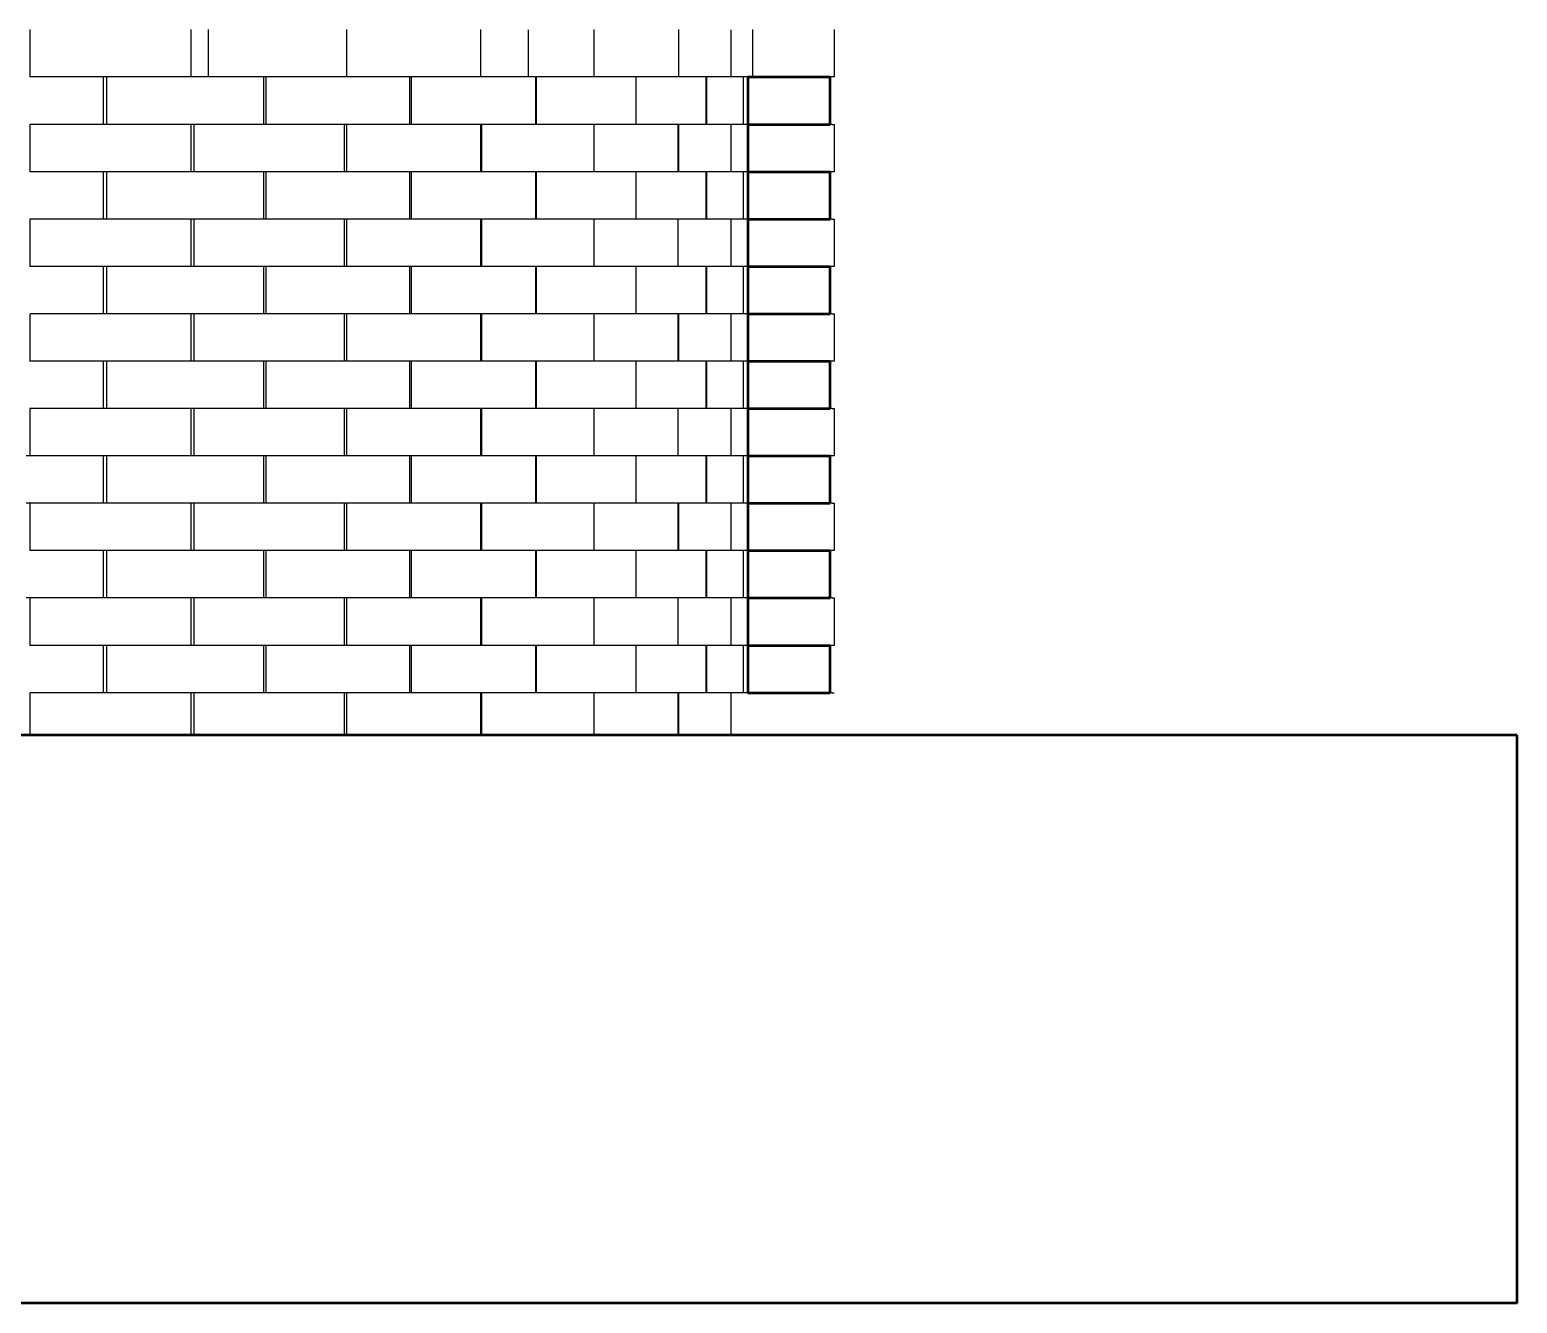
# Model space of a CAD drawing. Header units: millimetres. Extents: x 507.9 to 541, y 40.2 to 69.3.
# Drawn here: x 518.931 to 520.816, y 53.336 to 54.949 of the extents above; entities that cross this region are included whole.
import ezdxf

# ---------------------------------------------------------------- set-up
doc = ezdxf.new("R2010")
doc.units = ezdxf.units.MM
doc.layers.add('Make2D$Visible$ClippingPlaneIntersections', color=7, linetype='Continuous', lineweight=50, true_color=0x000000)
doc.layers.add('Make2D$Visible$Curves', color=7, linetype='Continuous', true_color=0x000000)

msp = doc.modelspace()

# ---------------------------------------------------------------- linework, layer by layer
at = {"layer": 'Make2D$Visible$ClippingPlaneIntersections', "color": 18, "true_color": 0x000000}
for points in [[(519.84118, 54.88929), (519.8934, 54.88929), (519.94562, 54.88929)], [(519.84118, 54.88929), (519.84118, 54.85929), (519.84118, 54.82929)], [(519.94562, 54.82929), (519.94562, 54.85929), (519.94562, 54.88929)], [(519.84107, 54.82929), (519.84107, 54.79929), (519.84107, 54.76929)], [(519.84118, 54.82929), (519.8934, 54.82929), (519.94562, 54.82929)], [(519.84118, 54.76929), (519.8934, 54.76929), (519.94562, 54.76929)], [(519.84118, 54.76929), (519.84118, 54.73929), (519.84118, 54.70929)], [(519.94562, 54.70929), (519.94562, 54.73929), (519.94562, 54.76929)], [(519.84107, 54.70929), (519.84107, 54.67929), (519.84107, 54.64929)], [(519.84107, 54.70929), (519.89338, 54.70929), (519.94569, 54.70929)], [(519.84118, 54.64929), (519.8934, 54.64929), (519.94562, 54.64929)], [(519.84118, 54.64929), (519.84118, 54.6194), (519.84118, 54.5895)], [(519.94562, 54.58929), (519.94562, 54.61929), (519.94562, 54.64929)], [(519.84107, 54.58929), (519.84107, 54.55929), (519.84107, 54.52929)], [(519.84122, 54.58929), (519.89346, 54.58929), (519.94569, 54.58929)], [(519.84118, 54.52929), (519.8934, 54.52929), (519.94562, 54.52929)], [(519.84118, 54.52929), (519.84118, 54.49929), (519.84118, 54.46929)], [(519.94562, 54.46929), (519.94562, 54.49929), (519.94562, 54.52929)], [(519.84107, 54.46929), (519.84107, 54.43929), (519.84107, 54.40929)], [(519.84118, 54.46929), (519.8934, 54.46929), (519.94562, 54.46929)], [(519.84107, 54.40929), (519.89338, 54.40929), (519.94569, 54.40929)], [(519.84118, 54.40929), (519.84118, 54.37936), (519.84118, 54.34944)], [(519.94562, 54.34929), (519.94562, 54.37929), (519.94562, 54.40929)], [(519.84107, 54.34929), (519.84107, 54.31929), (519.84107, 54.28929)], [(519.84123, 54.34929), (519.89346, 54.34929), (519.94569, 54.34929)], [(519.84107, 54.28929), (519.89338, 54.28929), (519.94569, 54.28929)], [(519.84118, 54.28929), (519.84118, 54.25929), (519.84118, 54.22929)], [(519.94562, 54.22929), (519.94562, 54.25929), (519.94562, 54.28929)], [(519.84107, 54.22929), (519.84113, 54.22929), (519.84118, 54.22929)], [(519.84107, 54.22929), (519.84107, 54.19929), (519.84107, 54.16929)], [(519.84118, 54.22929), (519.8934, 54.22929), (519.94562, 54.22929)], [(519.94562, 54.22929), (519.94565, 54.22929), (519.94569, 54.22929)], [(519.84107, 54.16929), (519.89338, 54.16929), (519.94569, 54.16929)], [(519.84118, 54.16929), (519.84118, 54.13929), (519.84118, 54.10929)], [(519.94562, 54.10929), (519.94562, 54.13929), (519.94562, 54.16929)], [(519.84118, 54.10929), (519.8934, 54.10929), (519.94562, 54.10929)], [(519.94562, 54.10929), (519.94565, 54.10929), (519.94569, 54.10929)], [(520.81643, 54.05554), (516.50034, 54.05554), (512.18425, 54.05554)], [(519.94569, 54.05505), (519.94569, 54.0553), (519.94569, 54.05554)], [(520.81643, 53.33591), (520.81643, 53.69573), (520.81643, 54.05554)], [(520.81643, 53.33591), (516.50034, 53.33591), (512.18425, 53.33591)]]:
    msp.add_open_spline(points, degree=2, dxfattribs=at)
at = {"layer": 'Make2D$Visible$Curves', "color": 18, "lineweight": -3, "true_color": 0x000000}
for points in [[(518.93114, 54.94929), (518.93114, 54.91929), (518.93114, 54.88929)], [(519.13519, 54.94929), (519.13519, 54.91929), (519.13519, 54.88929)], [(519.15715, 54.94929), (519.15715, 54.91929), (519.15715, 54.88929)], [(519.33248, 54.94929), (519.33248, 54.91929), (519.33248, 54.88929)], [(519.5022, 54.94929), (519.5022, 54.91929), (519.5022, 54.88929)], [(519.56294, 54.94888), (519.56294, 54.91908), (519.56294, 54.88929)], [(519.64593, 54.94929), (519.64593, 54.91929), (519.64593, 54.88929)], [(519.75329, 54.94929), (519.75329, 54.91929), (519.75329, 54.88929)], [(519.81972, 54.94881), (519.81972, 54.91914), (519.81972, 54.88947)], [(519.84699, 54.94929), (519.84699, 54.91929), (519.84699, 54.88929)], [(519.95046, 54.94929), (519.95046, 54.91929), (519.95046, 54.88929)], [(519.13519, 54.88929), (519.03316, 54.88929), (518.93114, 54.88929)], [(519.02426, 54.88929), (519.02426, 54.85929), (519.02426, 54.82929)], [(519.02838, 54.88929), (519.02838, 54.85929), (519.02838, 54.82929)], [(519.22728, 54.88929), (519.18124, 54.88929), (519.13519, 54.88929)], [(519.22728, 54.88929), (519.22728, 54.85929), (519.22728, 54.82929)], [(519.23033, 54.88929), (519.22881, 54.88929), (519.22728, 54.88929)], [(519.23054, 54.88929), (519.23054, 54.85929), (519.23054, 54.82929)], [(519.33212, 54.88929), (519.28133, 54.88929), (519.23054, 54.88929)], [(519.5022, 54.88929), (519.41734, 54.88929), (519.33248, 54.88929)], [(519.41243, 54.88929), (519.41243, 54.85929), (519.41243, 54.82929)], [(519.41468, 54.88929), (519.41468, 54.85929), (519.41468, 54.82929)], [(519.57198, 54.88929), (519.53709, 54.88929), (519.5022, 54.88929)], [(519.57198, 54.88929), (519.57198, 54.85929), (519.57198, 54.82929)], [(519.57314, 54.88929), (519.57314, 54.85929), (519.57314, 54.82929)], [(519.64596, 54.88929), (519.60955, 54.88929), (519.57314, 54.88929)], [(519.6995, 54.88929), (519.67271, 54.88929), (519.64593, 54.88929)], [(519.69929, 54.88929), (519.69929, 54.85929), (519.69929, 54.82929)], [(519.78753, 54.88929), (519.74351, 54.88929), (519.6995, 54.88929)], [(519.82011, 54.88929), (519.80399, 54.88929), (519.78787, 54.88929)], [(519.78787, 54.88929), (519.78787, 54.85929), (519.78787, 54.82929)], [(519.789, 54.88929), (519.789, 54.85929), (519.789, 54.82929)], [(519.83498, 54.88929), (519.82755, 54.88929), (519.82011, 54.88929)], [(519.84118, 54.88929), (519.83818, 54.88929), (519.83518, 54.88929)], [(519.83518, 54.88929), (519.83518, 54.85929), (519.83518, 54.82929)], [(519.95046, 54.88929), (519.94804, 54.88929), (519.94562, 54.88929)], [(518.93114, 54.82929), (518.93114, 54.79929), (518.93114, 54.76929)], [(519.13519, 54.82929), (519.03316, 54.82929), (518.93114, 54.82929)], [(519.13878, 54.82929), (519.13699, 54.82929), (519.13519, 54.82929)], [(519.13519, 54.82929), (519.13519, 54.79929), (519.13519, 54.76929)], [(519.32974, 54.82929), (519.2343, 54.82929), (519.13887, 54.82929)], [(519.13887, 54.82929), (519.13887, 54.79929), (519.13887, 54.76929)], [(519.32974, 54.82929), (519.32974, 54.79929), (519.32974, 54.76929)], [(519.33217, 54.82929), (519.33095, 54.82929), (519.32974, 54.82929)], [(519.5022, 54.82929), (519.41734, 54.82929), (519.33248, 54.82929)], [(519.33248, 54.82929), (519.33248, 54.79929), (519.33248, 54.76929)], [(519.50388, 54.82929), (519.50304, 54.82929), (519.5022, 54.82929)], [(519.5022, 54.82929), (519.5022, 54.79929), (519.5022, 54.76929)], [(519.50388, 54.82929), (519.50388, 54.79929), (519.50388, 54.76929)], [(519.64537, 54.82929), (519.57462, 54.82929), (519.50388, 54.82929)], [(519.64596, 54.82929), (519.64567, 54.82929), (519.64537, 54.82929)], [(519.64593, 54.82929), (519.64593, 54.79929), (519.64593, 54.76929)], [(519.6995, 54.82929), (519.67271, 54.82929), (519.64593, 54.82929)], [(519.75254, 54.82929), (519.72614, 54.82929), (519.69974, 54.82929)], [(519.75269, 54.82929), (519.75269, 54.79929), (519.75269, 54.76929)], [(519.78829, 54.82929), (519.77049, 54.82929), (519.75269, 54.82929)], [(519.75329, 54.82929), (519.75329, 54.79929), (519.75329, 54.76929)], [(519.82146, 54.82929), (519.80466, 54.82929), (519.78787, 54.82929)], [(519.81972, 54.82929), (519.81972, 54.79929), (519.81972, 54.76929)], [(519.83549, 54.82929), (519.82848, 54.82929), (519.82146, 54.82929)], [(519.84118, 54.82929), (519.83818, 54.82929), (519.83518, 54.82929)], [(519.94829, 54.82929), (519.94699, 54.82929), (519.94569, 54.82929)], [(519.94829, 54.82929), (519.94937, 54.82929), (519.95046, 54.82929)], [(519.95046, 54.82929), (519.95046, 54.79929), (519.95046, 54.76929)], [(519.13519, 54.76929), (519.03316, 54.76929), (518.93114, 54.76929)], [(519.02426, 54.76929), (519.02426, 54.73929), (519.02426, 54.70929)], [(519.02838, 54.76929), (519.02838, 54.73929), (519.02838, 54.70929)], [(519.13848, 54.76929), (519.13683, 54.76929), (519.13519, 54.76929)], [(519.32974, 54.76929), (519.2343, 54.76929), (519.13887, 54.76929)], [(519.22728, 54.76868), (519.22728, 54.73899), (519.22728, 54.70929)], [(519.23054, 54.76929), (519.23054, 54.73929), (519.23054, 54.70929)], [(519.33248, 54.76929), (519.33111, 54.76929), (519.32974, 54.76929)], [(519.5022, 54.76929), (519.41734, 54.76929), (519.33248, 54.76929)], [(519.41243, 54.76929), (519.41243, 54.73929), (519.41243, 54.70929)], [(519.41468, 54.76929), (519.41468, 54.73929), (519.41468, 54.70929)], [(519.50384, 54.76929), (519.50302, 54.76929), (519.5022, 54.76929)], [(519.64537, 54.76929), (519.57462, 54.76929), (519.50388, 54.76929)], [(519.57198, 54.76929), (519.57198, 54.73929), (519.57198, 54.70929)], [(519.57314, 54.76929), (519.57314, 54.73929), (519.57314, 54.70929)], [(519.69938, 54.76929), (519.67265, 54.76929), (519.64593, 54.76929)], [(519.69929, 54.76929), (519.69929, 54.73929), (519.69929, 54.70929)], [(519.75246, 54.76929), (519.72592, 54.76929), (519.69938, 54.76929)], [(519.78952, 54.76929), (519.77111, 54.76929), (519.75269, 54.76929)], [(519.78787, 54.76929), (519.78787, 54.73929), (519.78787, 54.70929)], [(519.789, 54.76922), (519.789, 54.73925), (519.789, 54.70929)], [(519.81957, 54.76929), (519.80455, 54.76929), (519.78952, 54.76929)], [(519.83521, 54.76929), (519.82747, 54.76929), (519.81972, 54.76929)], [(519.84118, 54.76929), (519.83818, 54.76929), (519.83518, 54.76929)], [(519.83518, 54.76929), (519.83518, 54.73929), (519.83518, 54.70929)], [(519.94829, 54.76929), (519.94699, 54.76929), (519.94569, 54.76929)], [(519.95046, 54.76929), (519.94937, 54.76929), (519.94829, 54.76929)], [(519.13519, 54.70929), (519.03316, 54.70929), (518.93114, 54.70929)], [(518.93114, 54.70929), (518.93114, 54.67929), (518.93114, 54.64929)], [(519.13519, 54.70929), (519.13519, 54.67929), (519.13519, 54.64929)], [(519.139, 54.70929), (519.13709, 54.70929), (519.13519, 54.70929)], [(519.13887, 54.70929), (519.13887, 54.67929), (519.13887, 54.64929)], [(519.32974, 54.70929), (519.2343, 54.70929), (519.13887, 54.70929)], [(519.32974, 54.70929), (519.32974, 54.67929), (519.32974, 54.64929)], [(519.33218, 54.70929), (519.33096, 54.70929), (519.32974, 54.70929)], [(519.33298, 54.70929), (519.33258, 54.70929), (519.33218, 54.70929)], [(519.5022, 54.70929), (519.41734, 54.70929), (519.33248, 54.70929)], [(519.33248, 54.70929), (519.33248, 54.67929), (519.33248, 54.64929)], [(519.5022, 54.70929), (519.5022, 54.67929), (519.5022, 54.64929)], [(519.50387, 54.70929), (519.50303, 54.70929), (519.5022, 54.70929)], [(519.64537, 54.70929), (519.57462, 54.70929), (519.50388, 54.70929)], [(519.50388, 54.70929), (519.50388, 54.67929), (519.50388, 54.64929)], [(519.6461, 54.70929), (519.64574, 54.70929), (519.64537, 54.70929)], [(519.64593, 54.70929), (519.64593, 54.67929), (519.64593, 54.64929)], [(519.69977, 54.70929), (519.67285, 54.70929), (519.64593, 54.70929)], [(519.75274, 54.70929), (519.72625, 54.70929), (519.69977, 54.70929)], [(519.75269, 54.70929), (519.75269, 54.67929), (519.75269, 54.64929)], [(519.78837, 54.70929), (519.77053, 54.70929), (519.75269, 54.70929)], [(519.82146, 54.70929), (519.80491, 54.70929), (519.78837, 54.70929)], [(519.81972, 54.70929), (519.81972, 54.67929), (519.81972, 54.64929)], [(519.83516, 54.70929), (519.82831, 54.70929), (519.82146, 54.70929)], [(519.84118, 54.70929), (519.83818, 54.70929), (519.83518, 54.70929)], [(519.94829, 54.70929), (519.94699, 54.70929), (519.94569, 54.70929)], [(519.94829, 54.70929), (519.94937, 54.70929), (519.95046, 54.70929)], [(519.95046, 54.70929), (519.95046, 54.67929), (519.95046, 54.64929)], [(519.13519, 54.64929), (519.03316, 54.64929), (518.93114, 54.64929)], [(519.02426, 54.64929), (519.02426, 54.61929), (519.02426, 54.58929)], [(519.02838, 54.64929), (519.02838, 54.61929), (519.02838, 54.58929)], [(519.13828, 54.64929), (519.13674, 54.64929), (519.13519, 54.64929)], [(519.32974, 54.64929), (519.2343, 54.64929), (519.13887, 54.64929)], [(519.22728, 54.64929), (519.22728, 54.61943), (519.22728, 54.58958)], [(519.23054, 54.64929), (519.23054, 54.61929), (519.23054, 54.58929)], [(519.33245, 54.64929), (519.33109, 54.64929), (519.32974, 54.64929)], [(519.5022, 54.64929), (519.41734, 54.64929), (519.33248, 54.64929)], [(519.41243, 54.64929), (519.41243, 54.61929), (519.41243, 54.58929)], [(519.41468, 54.64929), (519.41468, 54.61929), (519.41468, 54.58929)], [(519.50384, 54.64929), (519.50302, 54.64929), (519.5022, 54.64929)], [(519.64537, 54.64929), (519.57462, 54.64929), (519.50388, 54.64929)], [(519.57198, 54.64929), (519.57198, 54.61929), (519.57198, 54.58929)], [(519.57314, 54.64929), (519.57314, 54.61929), (519.57314, 54.58929)], [(519.64594, 54.64929), (519.64565, 54.64929), (519.64537, 54.64929)], [(519.69948, 54.64929), (519.6727, 54.64929), (519.64593, 54.64929)], [(519.69929, 54.64929), (519.69929, 54.61929), (519.69929, 54.58929)], [(519.7531, 54.64929), (519.72619, 54.64929), (519.69929, 54.64929)], [(519.78799, 54.64929), (519.77034, 54.64929), (519.75269, 54.64929)], [(519.81974, 54.64929), (519.80381, 54.64929), (519.78787, 54.64929)], [(519.78787, 54.64929), (519.78787, 54.61929), (519.78787, 54.58929)], [(519.789, 54.64912), (519.789, 54.61921), (519.789, 54.58929)], [(519.83495, 54.64929), (519.82734, 54.64929), (519.81972, 54.64929)], [(519.84118, 54.64929), (519.83818, 54.64929), (519.83518, 54.64929)], [(519.83518, 54.64929), (519.83518, 54.61929), (519.83518, 54.58929)], [(519.94614, 54.64929), (519.94588, 54.64929), (519.94562, 54.64929)], [(519.94829, 54.64929), (519.94699, 54.64929), (519.94569, 54.64929)], [(519.95046, 54.64929), (519.94937, 54.64929), (519.94829, 54.64929)], [(518.93114, 54.58929), (518.93114, 54.55929), (518.93114, 54.52929)], [(519.13519, 54.58929), (519.03335, 54.58929), (518.9315, 54.58929)], [(519.13853, 54.58929), (519.13686, 54.58929), (519.13519, 54.58929)], [(519.13519, 54.58929), (519.13519, 54.55929), (519.13519, 54.52929)], [(519.32974, 54.58929), (519.2343, 54.58929), (519.13887, 54.58929)], [(519.13887, 54.58929), (519.13887, 54.55929), (519.13887, 54.52929)], [(519.33261, 54.58929), (519.33117, 54.58929), (519.32974, 54.58929)], [(519.32974, 54.58929), (519.32974, 54.55929), (519.32974, 54.52929)], [(519.5022, 54.58929), (519.41734, 54.58929), (519.33248, 54.58929)], [(519.33248, 54.58929), (519.33248, 54.55929), (519.33248, 54.52929)], [(519.5022, 54.58929), (519.5022, 54.55929), (519.5022, 54.52929)], [(519.50389, 54.58929), (519.50304, 54.58929), (519.5022, 54.58929)], [(519.64537, 54.58929), (519.57462, 54.58929), (519.50388, 54.58929)], [(519.50388, 54.58929), (519.50388, 54.55929), (519.50388, 54.52929)], [(519.64593, 54.58929), (519.64593, 54.55929), (519.64593, 54.52929)], [(519.69927, 54.58929), (519.6726, 54.58929), (519.64593, 54.58929)], [(519.75214, 54.58929), (519.72572, 54.58929), (519.69929, 54.58929)], [(519.78769, 54.58929), (519.77019, 54.58929), (519.75269, 54.58929)], [(519.75269, 54.58929), (519.75269, 54.55929), (519.75269, 54.52929)], [(519.75329, 54.58929), (519.75329, 54.55929), (519.75329, 54.52929)], [(519.81973, 54.58929), (519.8038, 54.58929), (519.78787, 54.58929)], [(519.81972, 54.58929), (519.81972, 54.55929), (519.81972, 54.52929)], [(519.83547, 54.58929), (519.82759, 54.58929), (519.81972, 54.58929)], [(519.84096, 54.58929), (519.83807, 54.58929), (519.83518, 54.58929)], [(519.94829, 54.58929), (519.94699, 54.58929), (519.94569, 54.58929)], [(519.94829, 54.58929), (519.94937, 54.58929), (519.95046, 54.58929)], [(519.95046, 54.58929), (519.95046, 54.55929), (519.95046, 54.52929)], [(519.13519, 54.52929), (519.03316, 54.52929), (518.93114, 54.52929)], [(519.02426, 54.52929), (519.02426, 54.49929), (519.02426, 54.46929)], [(519.02838, 54.52929), (519.02838, 54.49929), (519.02838, 54.46929)], [(519.13854, 54.52929), (519.13687, 54.52929), (519.13519, 54.52929)], [(519.32974, 54.52929), (519.2343, 54.52929), (519.13887, 54.52929)], [(519.22728, 54.52929), (519.22728, 54.49929), (519.22728, 54.46929)], [(519.23054, 54.52929), (519.23054, 54.49929), (519.23054, 54.46929)], [(519.33248, 54.52929), (519.28151, 54.52929), (519.23054, 54.52929)], [(519.33266, 54.52929), (519.3312, 54.52929), (519.32974, 54.52929)], [(519.5022, 54.52929), (519.41734, 54.52929), (519.33248, 54.52929)], [(519.41243, 54.52929), (519.41243, 54.49929), (519.41243, 54.46929)], [(519.41468, 54.52929), (519.41468, 54.49929), (519.41468, 54.46929)], [(519.50441, 54.52929), (519.5033, 54.52929), (519.5022, 54.52929)], [(519.64537, 54.52929), (519.57462, 54.52929), (519.50388, 54.52929)], [(519.57198, 54.52929), (519.57198, 54.49929), (519.57198, 54.46929)], [(519.57314, 54.52929), (519.57314, 54.49929), (519.57314, 54.46929)], [(519.69977, 54.52929), (519.67285, 54.52929), (519.64593, 54.52929)], [(519.69929, 54.52929), (519.69929, 54.49929), (519.69929, 54.46929)], [(519.75251, 54.52929), (519.7259, 54.52929), (519.69929, 54.52929)], [(519.78821, 54.52929), (519.77045, 54.52929), (519.75269, 54.52929)], [(519.78787, 54.52929), (519.78787, 54.49929), (519.78787, 54.46929)], [(519.8199, 54.52929), (519.80406, 54.52929), (519.78821, 54.52929)], [(519.789, 54.52929), (519.789, 54.49929), (519.789, 54.46929)], [(519.83479, 54.52929), (519.82725, 54.52929), (519.81972, 54.52929)], [(519.83528, 54.52929), (519.83503, 54.52929), (519.83479, 54.52929)], [(519.84088, 54.52929), (519.83803, 54.52929), (519.83518, 54.52929)], [(519.83518, 54.52929), (519.83518, 54.49929), (519.83518, 54.46929)], [(519.94829, 54.52929), (519.94699, 54.52929), (519.94569, 54.52929)], [(519.95046, 54.52929), (519.94937, 54.52929), (519.94829, 54.52929)], [(518.93114, 54.46929), (518.93114, 54.43929), (518.93114, 54.40929)], [(519.13519, 54.46929), (519.03316, 54.46929), (518.93114, 54.46929)], [(519.13891, 54.46929), (519.13705, 54.46929), (519.13519, 54.46929)], [(519.13519, 54.46929), (519.13519, 54.43929), (519.13519, 54.40929)], [(519.13887, 54.46929), (519.13887, 54.43929), (519.13887, 54.40929)], [(519.32974, 54.46929), (519.2343, 54.46929), (519.13887, 54.46929)], [(519.32974, 54.46929), (519.32974, 54.43929), (519.32974, 54.40929)], [(519.33296, 54.46929), (519.33135, 54.46929), (519.32974, 54.46929)], [(519.33248, 54.46929), (519.33248, 54.43929), (519.33248, 54.40929)], [(519.5022, 54.46929), (519.41734, 54.46929), (519.33248, 54.46929)], [(519.5022, 54.46929), (519.5022, 54.43929), (519.5022, 54.40929)], [(519.50388, 54.46929), (519.50304, 54.46929), (519.5022, 54.46929)], [(519.64537, 54.46929), (519.57462, 54.46929), (519.50388, 54.46929)], [(519.50388, 54.46929), (519.50388, 54.43929), (519.50388, 54.40929)], [(519.64606, 54.46929), (519.64572, 54.46929), (519.64537, 54.46929)], [(519.64593, 54.46929), (519.64593, 54.43929), (519.64593, 54.40929)], [(519.69933, 54.46929), (519.67263, 54.46929), (519.64593, 54.46929)], [(519.75232, 54.46929), (519.7258, 54.46929), (519.69929, 54.46929)], [(519.75269, 54.46929), (519.75269, 54.43929), (519.75269, 54.40929)], [(519.7877, 54.46929), (519.77019, 54.46929), (519.75269, 54.46929)], [(519.82002, 54.46929), (519.80394, 54.46929), (519.78787, 54.46929)], [(519.83574, 54.46929), (519.82773, 54.46929), (519.81972, 54.46929)], [(519.81972, 54.46929), (519.81972, 54.43929), (519.81972, 54.40929)], [(519.84118, 54.46929), (519.83818, 54.46929), (519.83518, 54.46929)], [(519.94829, 54.46929), (519.94699, 54.46929), (519.94569, 54.46929)], [(519.94829, 54.46929), (519.94937, 54.46929), (519.95046, 54.46929)], [(519.95046, 54.46929), (519.95046, 54.43929), (519.95046, 54.40929)], [(518.93141, 54.40929), (518.92904, 54.40929), (518.92667, 54.40929)], [(519.13519, 54.40929), (519.03316, 54.40929), (518.93114, 54.40929)], [(519.02426, 54.40929), (519.02426, 54.37929), (519.02426, 54.34929)], [(519.02838, 54.40929), (519.02838, 54.37929), (519.02838, 54.34929)], [(519.13904, 54.40929), (519.13711, 54.40929), (519.13519, 54.40929)], [(519.32974, 54.40929), (519.2343, 54.40929), (519.13887, 54.40929)], [(519.22728, 54.40929), (519.22728, 54.37929), (519.22728, 54.34929)], [(519.23054, 54.40929), (519.23054, 54.37929), (519.23054, 54.34929)], [(519.33254, 54.40929), (519.33114, 54.40929), (519.32974, 54.40929)], [(519.5022, 54.40929), (519.41734, 54.40929), (519.33248, 54.40929)], [(519.41243, 54.40929), (519.41243, 54.37929), (519.41243, 54.34929)], [(519.41468, 54.40929), (519.41468, 54.37929), (519.41468, 54.34929)], [(519.50384, 54.40929), (519.50302, 54.40929), (519.5022, 54.40929)], [(519.64537, 54.40929), (519.57462, 54.40929), (519.50388, 54.40929)], [(519.57198, 54.40929), (519.57198, 54.37929), (519.57198, 54.34929)], [(519.57314, 54.40929), (519.57314, 54.37929), (519.57314, 54.34929)], [(519.64609, 54.40929), (519.64573, 54.40929), (519.64537, 54.40929)], [(519.69946, 54.40929), (519.67269, 54.40929), (519.64593, 54.40929)], [(519.69929, 54.40929), (519.69929, 54.37929), (519.69929, 54.34929)], [(519.75295, 54.40929), (519.72612, 54.40929), (519.69929, 54.40929)], [(519.78788, 54.40929), (519.77029, 54.40929), (519.75269, 54.40929)], [(519.78787, 54.40929), (519.78787, 54.37929), (519.78787, 54.34929)], [(519.81917, 54.40929), (519.80352, 54.40929), (519.78787, 54.40929)], [(519.789, 54.40929), (519.789, 54.37929), (519.789, 54.34929)], [(519.83531, 54.40929), (519.82752, 54.40929), (519.81972, 54.40929)], [(519.84118, 54.40929), (519.83818, 54.40929), (519.83518, 54.40929)], [(519.83518, 54.40929), (519.83518, 54.37929), (519.83518, 54.34929)], [(519.94829, 54.40929), (519.94699, 54.40929), (519.94569, 54.40929)], [(519.95046, 54.40929), (519.94937, 54.40929), (519.94829, 54.40929)], [(518.93123, 54.34929), (518.92895, 54.34929), (518.92667, 54.34929)], [(518.93114, 54.34929), (518.93114, 54.31929), (518.93114, 54.28929)], [(519.13519, 54.34929), (519.03316, 54.34929), (518.93114, 54.34929)], [(519.13519, 54.34929), (519.13519, 54.31929), (519.13519, 54.28929)], [(519.13932, 54.34929), (519.13725, 54.34929), (519.13519, 54.34929)], [(519.32974, 54.34929), (519.2343, 54.34929), (519.13887, 54.34929)], [(519.13887, 54.34929), (519.13887, 54.31929), (519.13887, 54.28929)], [(519.32974, 54.34929), (519.32974, 54.31929), (519.32974, 54.28929)], [(519.3322, 54.34929), (519.33097, 54.34929), (519.32974, 54.34929)], [(519.33248, 54.34929), (519.33248, 54.31929), (519.33248, 54.28929)], [(519.5022, 54.34929), (519.41748, 54.34929), (519.33276, 54.34929)], [(519.5022, 54.34929), (519.5022, 54.31929), (519.5022, 54.28929)], [(519.50371, 54.34929), (519.50296, 54.34929), (519.5022, 54.34929)], [(519.64537, 54.34929), (519.57462, 54.34929), (519.50388, 54.34929)], [(519.50388, 54.34929), (519.50388, 54.31929), (519.50388, 54.28929)], [(519.64593, 54.34929), (519.64593, 54.31929), (519.64593, 54.28929)], [(519.69959, 54.34929), (519.67276, 54.34929), (519.64593, 54.34929)], [(519.75224, 54.34929), (519.72576, 54.34929), (519.69929, 54.34929)], [(519.75329, 54.34929), (519.75276, 54.34929), (519.75224, 54.34929)], [(519.75269, 54.34929), (519.75269, 54.31929), (519.75269, 54.28929)], [(519.81962, 54.34929), (519.78616, 54.34929), (519.75269, 54.34929)], [(519.75329, 54.34929), (519.75329, 54.31929), (519.75329, 54.28929)], [(519.8351, 54.34929), (519.81225, 54.34929), (519.78941, 54.34929)], [(519.81972, 54.34929), (519.81972, 54.31929), (519.81972, 54.28929)], [(519.83527, 54.34929), (519.82749, 54.34929), (519.81972, 54.34929)], [(519.84067, 54.34929), (519.83793, 54.34929), (519.83518, 54.34929)], [(519.94829, 54.34929), (519.94699, 54.34929), (519.94569, 54.34929)], [(519.94829, 54.34929), (519.94937, 54.34929), (519.95046, 54.34929)], [(519.95046, 54.34929), (519.95046, 54.31929), (519.95046, 54.28929)], [(519.13519, 54.28929), (519.03316, 54.28929), (518.93114, 54.28929)], [(519.02426, 54.28929), (519.02426, 54.25929), (519.02426, 54.22929)], [(519.02838, 54.28929), (519.02838, 54.25929), (519.02838, 54.22929)], [(519.13859, 54.28929), (519.13689, 54.28929), (519.13519, 54.28929)], [(519.32974, 54.28929), (519.2343, 54.28929), (519.13887, 54.28929)], [(519.22728, 54.28929), (519.22728, 54.25929), (519.22728, 54.22929)], [(519.23054, 54.28929), (519.23054, 54.25929), (519.23054, 54.22929)], [(519.33275, 54.28929), (519.33125, 54.28929), (519.32974, 54.28929)], [(519.5022, 54.28929), (519.41734, 54.28929), (519.33248, 54.28929)], [(519.41243, 54.28929), (519.41243, 54.25929), (519.41243, 54.22929)], [(519.41468, 54.28929), (519.41468, 54.25929), (519.41468, 54.22929)], [(519.50388, 54.28929), (519.50304, 54.28929), (519.5022, 54.28929)], [(519.64537, 54.28929), (519.57462, 54.28929), (519.50388, 54.28929)], [(519.57198, 54.28929), (519.57198, 54.25929), (519.57198, 54.22929)], [(519.57314, 54.28929), (519.57314, 54.25929), (519.57314, 54.22929)], [(519.69928, 54.28929), (519.6726, 54.28929), (519.64593, 54.28929)], [(519.69929, 54.28929), (519.69929, 54.25929), (519.69929, 54.22929)], [(519.75254, 54.28929), (519.72591, 54.28929), (519.69929, 54.28929)], [(519.78842, 54.28929), (519.77055, 54.28929), (519.75269, 54.28929)], [(519.81976, 54.28929), (519.80381, 54.28929), (519.78787, 54.28929)], [(519.78787, 54.28929), (519.78787, 54.25929), (519.78787, 54.22929)], [(519.789, 54.28929), (519.789, 54.25929), (519.789, 54.22929)], [(519.83558, 54.28929), (519.82765, 54.28929), (519.81972, 54.28929)], [(519.84071, 54.28929), (519.83795, 54.28929), (519.83518, 54.28929)], [(519.83518, 54.28929), (519.83518, 54.25929), (519.83518, 54.22929)], [(519.94829, 54.28929), (519.94699, 54.28929), (519.94569, 54.28929)], [(519.95046, 54.28929), (519.94937, 54.28929), (519.94829, 54.28929)], [(518.9315, 54.22929), (518.92908, 54.22929), (518.92667, 54.22929)], [(518.93114, 54.22929), (518.93114, 54.19929), (518.93114, 54.16929)], [(519.13519, 54.22929), (519.03316, 54.22929), (518.93114, 54.22929)], [(519.13855, 54.22929), (519.13687, 54.22929), (519.13519, 54.22929)], [(519.13519, 54.22929), (519.13519, 54.19929), (519.13519, 54.16929)], [(519.13887, 54.22929), (519.13887, 54.19929), (519.13887, 54.16929)], [(519.32974, 54.22929), (519.23443, 54.22929), (519.13911, 54.22929)], [(519.32974, 54.22929), (519.32974, 54.19929), (519.32974, 54.16929)], [(519.33248, 54.22929), (519.33111, 54.22929), (519.32974, 54.22929)], [(519.33248, 54.22929), (519.33248, 54.19929), (519.33248, 54.16929)], [(519.5022, 54.22929), (519.41762, 54.22929), (519.33304, 54.22929)], [(519.50348, 54.22929), (519.50284, 54.22929), (519.5022, 54.22929)], [(519.5022, 54.22929), (519.5022, 54.19929), (519.5022, 54.16929)], [(519.64537, 54.22929), (519.57462, 54.22929), (519.50388, 54.22929)], [(519.50388, 54.22929), (519.50388, 54.19929), (519.50388, 54.16929)], [(519.64607, 54.22929), (519.64572, 54.22929), (519.64537, 54.22929)], [(519.64593, 54.22929), (519.64593, 54.19929), (519.64593, 54.16929)], [(519.6993, 54.22929), (519.67261, 54.22929), (519.64593, 54.22929)], [(519.75285, 54.22929), (519.72607, 54.22929), (519.69929, 54.22929)], [(519.75269, 54.22929), (519.75269, 54.19929), (519.75269, 54.16929)], [(519.78793, 54.22929), (519.77031, 54.22929), (519.75269, 54.22929)], [(519.82013, 54.22929), (519.804, 54.22929), (519.78787, 54.22929)], [(519.81972, 54.22929), (519.81972, 54.19929), (519.81972, 54.16929)], [(519.83568, 54.22929), (519.8277, 54.22929), (519.81972, 54.22929)], [(519.84058, 54.22929), (519.83813, 54.22929), (519.83568, 54.22929)], [(519.84102, 54.22929), (519.8408, 54.22929), (519.84058, 54.22929)], [(519.94829, 54.22929), (519.94699, 54.22929), (519.94569, 54.22929)], [(519.94829, 54.22929), (519.94937, 54.22929), (519.95046, 54.22929)], [(519.95046, 54.22929), (519.95046, 54.19929), (519.95046, 54.16929)], [(519.13519, 54.16929), (519.03316, 54.16929), (518.93114, 54.16929)], [(519.02426, 54.16929), (519.02426, 54.13929), (519.02426, 54.10929)], [(519.02838, 54.16929), (519.02838, 54.13929), (519.02838, 54.10929)], [(519.13899, 54.16929), (519.13709, 54.16929), (519.13519, 54.16929)], [(519.32974, 54.16929), (519.2343, 54.16929), (519.13887, 54.16929)], [(519.22728, 54.16929), (519.22728, 54.13929), (519.22728, 54.10929)], [(519.23054, 54.16929), (519.23054, 54.13929), (519.23054, 54.10929)], [(519.33253, 54.16929), (519.33114, 54.16929), (519.32974, 54.16929)], [(519.5022, 54.16929), (519.41734, 54.16929), (519.33248, 54.16929)], [(519.41243, 54.16929), (519.41243, 54.13929), (519.41243, 54.10929)], [(519.41468, 54.16929), (519.41468, 54.13929), (519.41468, 54.10929)], [(519.50394, 54.16929), (519.50307, 54.16929), (519.5022, 54.16929)], [(519.64537, 54.16929), (519.57462, 54.16929), (519.50388, 54.16929)], [(519.57198, 54.16929), (519.57198, 54.13929), (519.57198, 54.10929)], [(519.57314, 54.16929), (519.57314, 54.13929), (519.57314, 54.10929)], [(519.64609, 54.16929), (519.64573, 54.16929), (519.64537, 54.16929)], [(519.69943, 54.16929), (519.67268, 54.16929), (519.64593, 54.16929)], [(519.69929, 54.16929), (519.69929, 54.13929), (519.69929, 54.10929)], [(519.75307, 54.16929), (519.72618, 54.16929), (519.69929, 54.16929)], [(519.78788, 54.16929), (519.77029, 54.16929), (519.75269, 54.16929)], [(519.78787, 54.16929), (519.78787, 54.13929), (519.78787, 54.10929)], [(519.82008, 54.16929), (519.80397, 54.16929), (519.78787, 54.16929)], [(519.789, 54.16929), (519.789, 54.13929), (519.789, 54.10929)], [(519.83483, 54.16929), (519.82745, 54.16929), (519.82008, 54.16929)], [(519.84069, 54.16929), (519.83794, 54.16929), (519.83518, 54.16929)], [(519.83518, 54.16929), (519.83518, 54.13929), (519.83518, 54.10929)], [(519.94829, 54.16929), (519.94699, 54.16929), (519.94569, 54.16929)], [(519.95046, 54.16929), (519.94937, 54.16929), (519.94829, 54.16929)], [(519.13519, 54.10929), (519.03316, 54.10929), (518.93114, 54.10929)], [(518.93114, 54.10929), (518.93114, 54.08242), (518.93114, 54.05554)], [(519.13519, 54.10929), (519.13519, 54.08242), (519.13519, 54.05554)], [(519.13885, 54.10929), (519.13702, 54.10929), (519.13519, 54.10929)], [(519.13887, 54.10929), (519.13887, 54.08255), (519.13887, 54.05582)], [(519.32974, 54.10929), (519.2343, 54.10929), (519.13887, 54.10929)], [(519.32974, 54.10929), (519.32974, 54.08252), (519.32974, 54.05575)], [(519.3322, 54.10929), (519.33097, 54.10929), (519.32974, 54.10929)], [(519.5022, 54.10929), (519.41734, 54.10929), (519.33248, 54.10929)], [(519.33248, 54.10929), (519.33248, 54.08242), (519.33248, 54.05554)], [(519.5022, 54.10929), (519.5022, 54.08242), (519.5022, 54.05554)], [(519.50442, 54.10929), (519.50331, 54.10929), (519.5022, 54.10929)], [(519.64537, 54.10929), (519.57462, 54.10929), (519.50388, 54.10929)], [(519.50388, 54.10929), (519.50388, 54.08243), (519.50388, 54.05557)], [(519.64586, 54.10929), (519.64562, 54.10929), (519.64537, 54.10929)], [(519.64593, 54.10929), (519.64593, 54.08267), (519.64593, 54.05605)], [(519.69957, 54.10929), (519.67275, 54.10929), (519.64593, 54.10929)], [(519.75314, 54.10929), (519.72621, 54.10929), (519.69929, 54.10929)], [(519.75269, 54.10929), (519.75269, 54.08242), (519.75269, 54.05554)], [(519.78796, 54.10929), (519.77033, 54.10929), (519.75269, 54.10929)], [(519.75329, 54.10929), (519.75329, 54.08242), (519.75329, 54.05554)], [(519.81974, 54.10929), (519.80381, 54.10929), (519.78787, 54.10929)], [(519.81972, 54.10929), (519.81972, 54.08242), (519.81972, 54.05554)], [(519.83531, 54.10929), (519.82751, 54.10929), (519.81972, 54.10929)], [(519.84118, 54.10929), (519.83818, 54.10929), (519.83518, 54.10929)], [(519.94829, 54.10929), (519.94699, 54.10929), (519.94569, 54.10929)], [(519.94829, 54.10929), (519.94937, 54.10929), (519.95046, 54.10929)]]:
    msp.add_open_spline(points, degree=2, dxfattribs=at)

doc.saveas('drawing.dxf')
